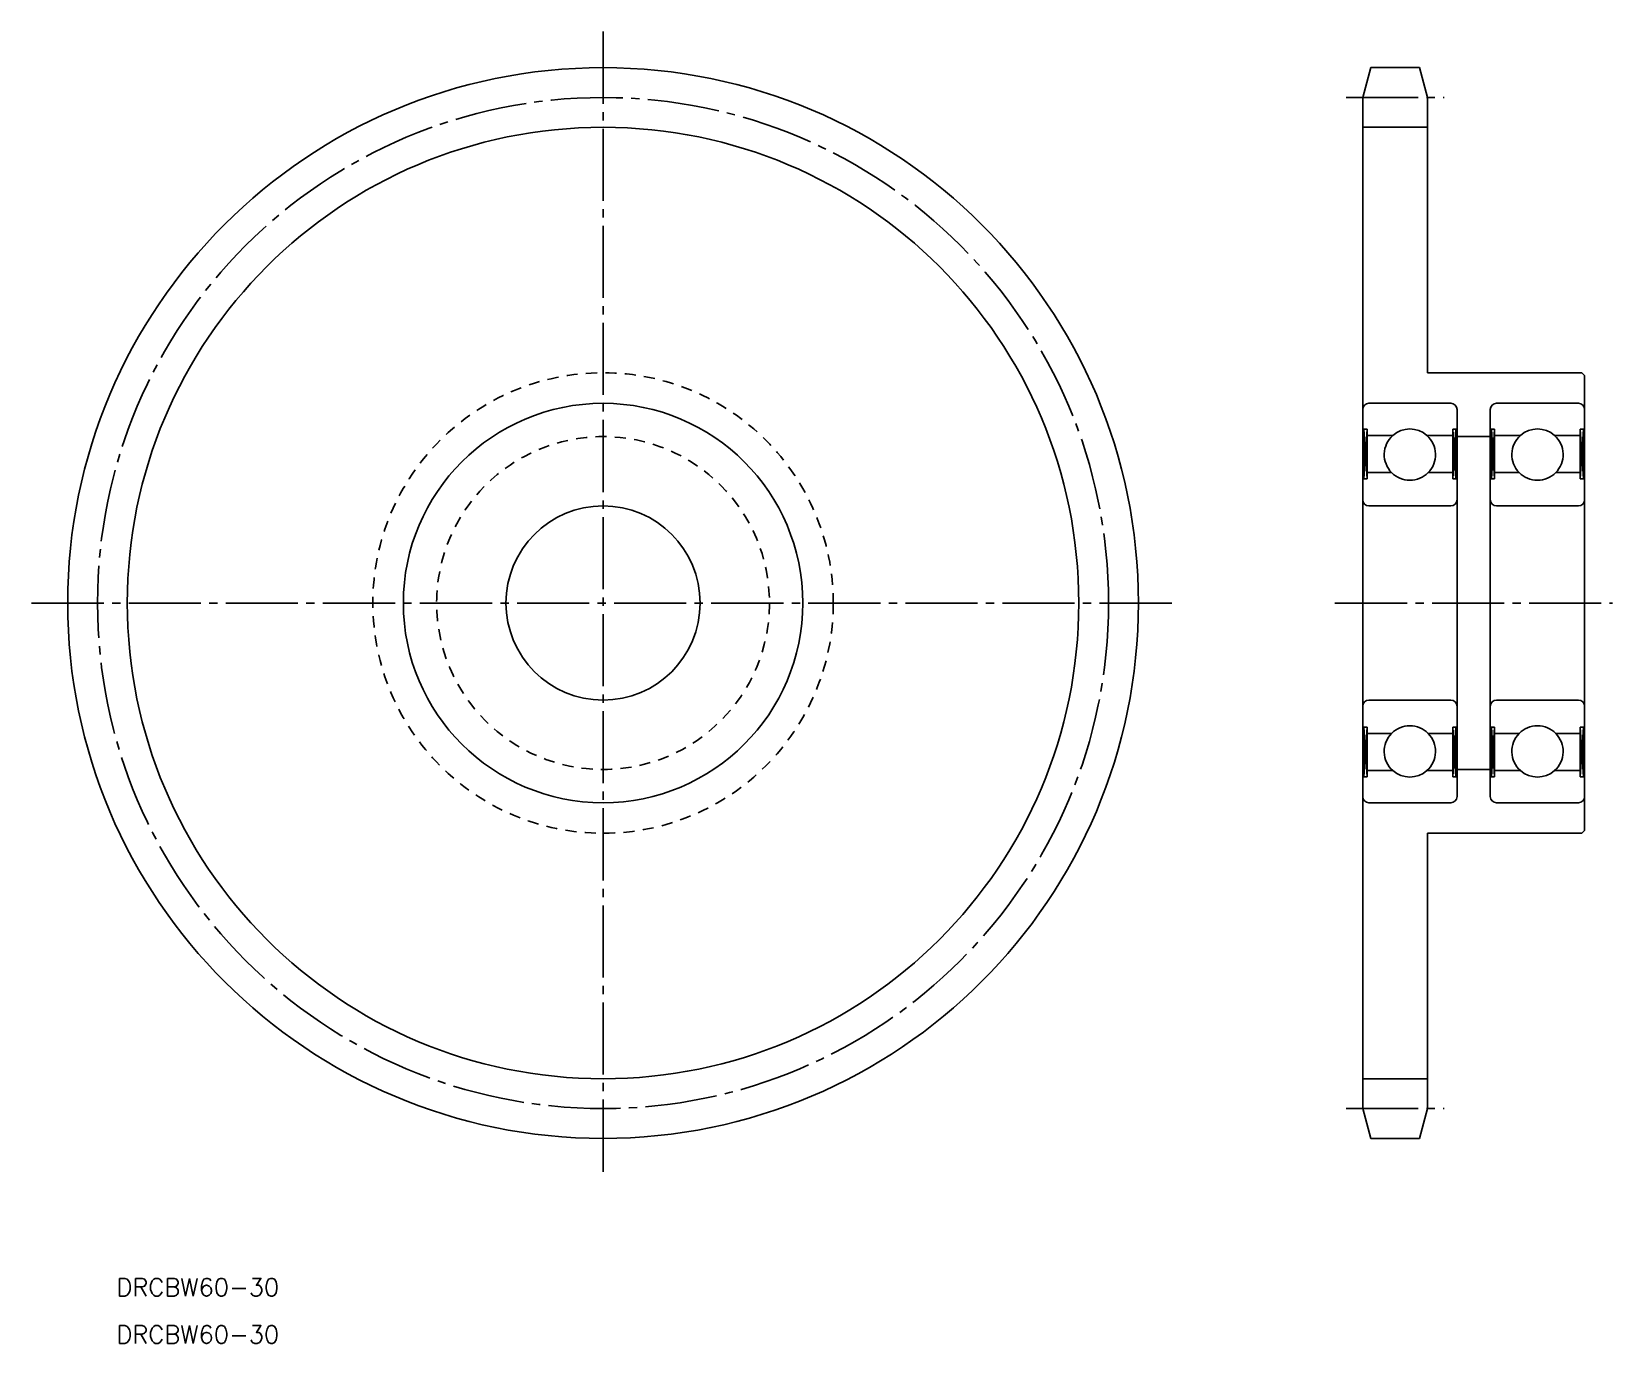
# Model space of a CAD drawing. Extents: x -4 to 281, y 662 to 898.
import ezdxf

# ---------------------------------------------------------------- set-up
doc = ezdxf.new("R2010")
doc.units = 0
doc.linetypes.add('CENTER', pattern=[17.5, 13, -1.5, 1.5, -1.5])
doc.linetypes.add('DASHED', pattern=[3.5, 2, -1.5])
doc.layers.get('0').update_dxf_attribs({"linetype": 'CONTINUOUS'})
doc.layers.add('CENTER', color=1, linetype='CENTER')
doc.styles.get("Standard").update_dxf_attribs({"font": 'txt.shx', "bigfont": '@extfont2.shx'})

msp = doc.modelspace()

# ---------------------------------------------------------------- linework, layer by layer
at = {"color": 7, "linetype": 'CONTINUOUS'}
for p, q in [((237.11, 891.98), (235.67, 886.6)), ((237.11, 891.98), (245.93, 891.98)), ((237.11, 891.98), (245.93, 891.98)), ((245.93, 891.98), (247.37, 886.6)), ((235.67, 886.6), (235.67, 704.35)), ((247.37, 886.6), (247.37, 836.98)), ((247.37, 836.98), (275.17, 836.98)), ((275.17, 836.98), (275.67, 836.48)), ((275.67, 836.48), (275.67, 754.48)), ((235.67, 830.38), (235.67, 826.8)), ((251.57, 831.48), (236.77, 831.48)), ((252.67, 826.8), (252.67, 830.38)), ((258.67, 830.38), (258.67, 826.8)), ((274.57, 831.48), (259.77, 831.48)), ((275.67, 826.8), (275.67, 830.38)), ((235.67, 826.8), (235.67, 817.88)), ((236.45, 826.8), (235.67, 826.8)), ((236.45, 826.8), (235.87, 817.88)), ((235.87, 826.8), (236.45, 817.88)), ((235.87, 817.88), (235.87, 826.8)), ((236.45, 826.8), (236.45, 825.68)), ((252.48, 826.8), (251.89, 817.88)), ((251.89, 826.8), (252.48, 817.88)), ((251.89, 826.8), (252.67, 826.8)), ((251.89, 825.68), (251.89, 826.8)), ((252.48, 826.8), (252.48, 817.88)), ((252.67, 826.8), (252.67, 817.88)), ((258.67, 826.8), (258.67, 817.88)), ((259.45, 826.8), (258.67, 826.8)), ((259.45, 826.8), (258.87, 817.88)), ((258.87, 826.8), (259.45, 817.88)), ((258.87, 817.88), (258.87, 826.8)), ((259.45, 826.8), (259.45, 825.68)), ((275.48, 826.8), (274.89, 817.88)), ((274.89, 826.8), (275.48, 817.88)), ((274.89, 826.8), (275.67, 826.8)), ((274.89, 825.68), (274.89, 826.8)), ((275.48, 826.8), (275.48, 817.88)), ((275.67, 826.8), (275.67, 817.88)), ((236.45, 818.98), (236.45, 825.68)), ((236.45, 825.68), (241.09, 825.68)), ((247.25, 825.68), (251.89, 825.68)), ((251.89, 825.68), (251.89, 818.98)), ((252.67, 825.48), (258.67, 825.48)), ((259.45, 818.98), (259.45, 825.68)), ((259.45, 825.68), (264.09, 825.68)), ((270.25, 825.68), (274.89, 825.68)), ((274.89, 825.68), (274.89, 818.98)), ((235.67, 817.88), (236.45, 817.88)), ((235.67, 817.88), (235.67, 814.08)), ((236.45, 818.98), (236.45, 817.88)), ((240.88, 818.98), (236.45, 818.98)), ((251.89, 818.98), (247.46, 818.98)), ((251.89, 817.88), (251.89, 818.98)), ((251.89, 817.88), (252.67, 817.88)), ((252.67, 814.08), (252.67, 817.88)), ((258.67, 817.88), (259.45, 817.88)), ((258.67, 817.88), (258.67, 814.08)), ((259.45, 818.98), (259.45, 817.88)), ((263.88, 818.98), (259.45, 818.98)), ((274.89, 818.98), (270.46, 818.98)), ((274.89, 817.88), (274.89, 818.98)), ((274.89, 817.88), (275.67, 817.88)), ((275.67, 814.08), (275.67, 817.88)), ((235.67, 814.08), (235.67, 795.48)), ((236.77, 812.98), (251.57, 812.98)), ((252.67, 814.08), (252.67, 795.48)), ((258.67, 814.08), (258.67, 795.48)), ((259.77, 812.98), (274.57, 812.98)), ((275.67, 814.08), (275.67, 795.48)), ((235.67, 776.88), (235.67, 795.48)), ((252.67, 776.88), (252.67, 795.48)), ((258.67, 776.88), (258.67, 795.48)), ((275.67, 776.88), (275.67, 795.48)), ((236.77, 777.98), (251.57, 777.98)), ((259.77, 777.98), (274.57, 777.98)), ((235.67, 773.08), (235.67, 776.88)), ((252.67, 776.88), (252.67, 773.08)), ((258.67, 773.08), (258.67, 776.88)), ((275.67, 776.88), (275.67, 773.08)), ((235.67, 773.08), (236.45, 773.08)), ((235.67, 764.15), (235.67, 773.08)), ((236.45, 764.15), (235.87, 773.08)), ((235.87, 764.15), (236.45, 773.08)), ((235.87, 773.08), (235.87, 764.15)), ((236.45, 771.98), (236.45, 773.08)), ((252.48, 764.15), (251.89, 773.08)), ((251.89, 764.15), (252.48, 773.08)), ((251.89, 773.08), (252.67, 773.08)), ((251.89, 773.08), (251.89, 771.98)), ((252.48, 764.15), (252.48, 773.08)), ((252.67, 764.15), (252.67, 773.08)), ((258.67, 773.08), (259.45, 773.08)), ((258.67, 764.15), (258.67, 773.08)), ((259.45, 764.15), (258.87, 773.08)), ((258.87, 764.15), (259.45, 773.08)), ((258.87, 773.08), (258.87, 764.15)), ((259.45, 771.98), (259.45, 773.08)), ((275.48, 764.15), (274.89, 773.08)), ((274.89, 764.15), (275.48, 773.08)), ((274.89, 773.08), (275.67, 773.08)), ((274.89, 773.08), (274.89, 771.98)), ((275.48, 764.15), (275.48, 773.08)), ((275.67, 764.15), (275.67, 773.08)), ((236.45, 771.98), (236.45, 765.28)), ((240.88, 771.98), (236.45, 771.98)), ((251.89, 771.98), (247.46, 771.98)), ((251.89, 765.28), (251.89, 771.98)), ((259.45, 771.98), (259.45, 765.28)), ((263.88, 771.98), (259.45, 771.98)), ((274.89, 771.98), (270.46, 771.98)), ((274.89, 765.28), (274.89, 771.98)), ((236.45, 764.15), (235.67, 764.15)), ((235.67, 760.58), (235.67, 764.15)), ((236.45, 764.15), (236.45, 765.28)), ((236.45, 765.28), (241.09, 765.28)), ((247.25, 765.28), (251.89, 765.28)), ((251.89, 765.28), (251.89, 764.15)), ((251.89, 764.15), (252.67, 764.15)), ((252.67, 765.48), (258.67, 765.48)), ((252.67, 764.15), (252.67, 760.58)), ((259.45, 764.15), (258.67, 764.15)), ((258.67, 760.58), (258.67, 764.15)), ((259.45, 764.15), (259.45, 765.28)), ((259.45, 765.28), (264.09, 765.28)), ((270.25, 765.28), (274.89, 765.28)), ((274.89, 765.28), (274.89, 764.15)), ((274.89, 764.15), (275.67, 764.15)), ((275.67, 764.15), (275.67, 760.58)), ((251.57, 759.48), (236.77, 759.48)), ((274.57, 759.48), (259.77, 759.48)), ((247.37, 753.98), (275.17, 753.98)), ((247.37, 753.98), (247.37, 704.35)), ((254.32, 753.98), (254.32, 753.98)), ((261.27, 753.98), (261.27, 753.98)), ((275.67, 754.48), (275.17, 753.98)), ((237.11, 698.98), (235.67, 704.35)), ((245.93, 698.98), (247.37, 704.35)), ((237.11, 698.98), (245.93, 698.98))]:
    msp.add_line(p, q, dxfattribs=at)
at = {"color": 3, "linetype": 'CONTINUOUS'}
for p, q in [((235.67, 881.23), (247.37, 881.23)), ((235.67, 709.73), (247.37, 709.73))]:
    msp.add_line(p, q, dxfattribs=at)
at = {"color": 7, "linetype": 'CONTINUOUS'}
for radius in [96.5, 36, 17.5]:
    msp.add_circle((98.74, 795.48), radius, dxfattribs=at)
at = {"color": 3, "linetype": 'CONTINUOUS'}
msp.add_circle((98.74, 795.48), 85.75, dxfattribs=at)
at = {"color": 3, "linetype": 'DASHED'}
for radius in [41.5, 30]:
    msp.add_circle((98.74, 795.48), radius, dxfattribs=at)
at = {"color": 7, "linetype": 'CONTINUOUS'}
for centre, radius, start, end in [((236.77, 830.38), 1.1, 90, 180), ((251.57, 830.38), 1.1, 0, 90), ((259.77, 830.38), 1.1, 90, 180), ((274.57, 830.38), 1.1, 0, 90), ((244.17, 822.23), 4.62, 48.2404, 131.7596), ((267.17, 822.23), 4.62, 48.2404, 131.7596), ((244.17, 822.23), 4.62, 131.7596, 224.6442), ((244.17, 822.23), 4.62, 315.3558, 48.2404), ((267.17, 822.23), 4.62, 131.7596, 224.6442), ((267.17, 822.23), 4.62, 315.3558, 48.2404), ((244.17, 822.23), 4.62, 224.6442, 315.3558), ((267.17, 822.23), 4.62, 224.6442, 315.3558), ((236.77, 814.08), 1.1, 180, 270), ((251.57, 814.08), 1.1, 270, 0), ((259.77, 814.08), 1.1, 180, 270), ((274.57, 814.08), 1.1, 270, 0), ((236.77, 776.88), 1.1, 90, 180), ((251.57, 776.88), 1.1, 0, 90), ((259.77, 776.88), 1.1, 90, 180), ((274.57, 776.88), 1.1, 0, 90), ((244.17, 768.73), 4.63, 44.6442, 135.3558), ((267.17, 768.73), 4.63, 44.6442, 135.3558), ((244.17, 768.73), 4.63, 135.3558, 228.2404), ((244.17, 768.73), 4.62, 311.7596, 44.6442), ((267.17, 768.73), 4.63, 135.3558, 228.2404), ((267.17, 768.73), 4.62, 311.7596, 44.6442), ((244.17, 768.73), 4.62, 228.2404, 311.7596), ((267.17, 768.73), 4.62, 228.2404, 311.7596), ((236.77, 760.58), 1.1, 180, 270), ((251.57, 760.58), 1.1, 270, 0), ((259.77, 760.58), 1.1, 180, 270), ((274.57, 760.58), 1.1, 270, 0)]:
    msp.add_arc(centre, radius, start, end, dxfattribs=at)
at = {"layer": 'CENTER', "color": 1, "linetype": 'CENTER'}
for p, q in [((98.74, 898.48), (98.74, 692.48)), ((232.67, 886.6), (250.37, 886.6)), ((-4.26, 795.48), (201.74, 795.48)), ((230.67, 795.48), (280.67, 795.48)), ((232.67, 704.35), (250.37, 704.35))]:
    msp.add_line(p, q, dxfattribs=at)
msp.add_circle((98.74, 795.48), 91.12, dxfattribs=at)

# ---------------------------------------------------------------- texts
at = {"color": 7, "linetype": 'CONTINUOUS'}
for p in [(11.02, 670.54), (11.02, 662.03)]:
    msp.add_text('DRCBW60-30', height=3.2, dxfattribs=at).set_placement(p)

doc.saveas('drawing.dxf')
